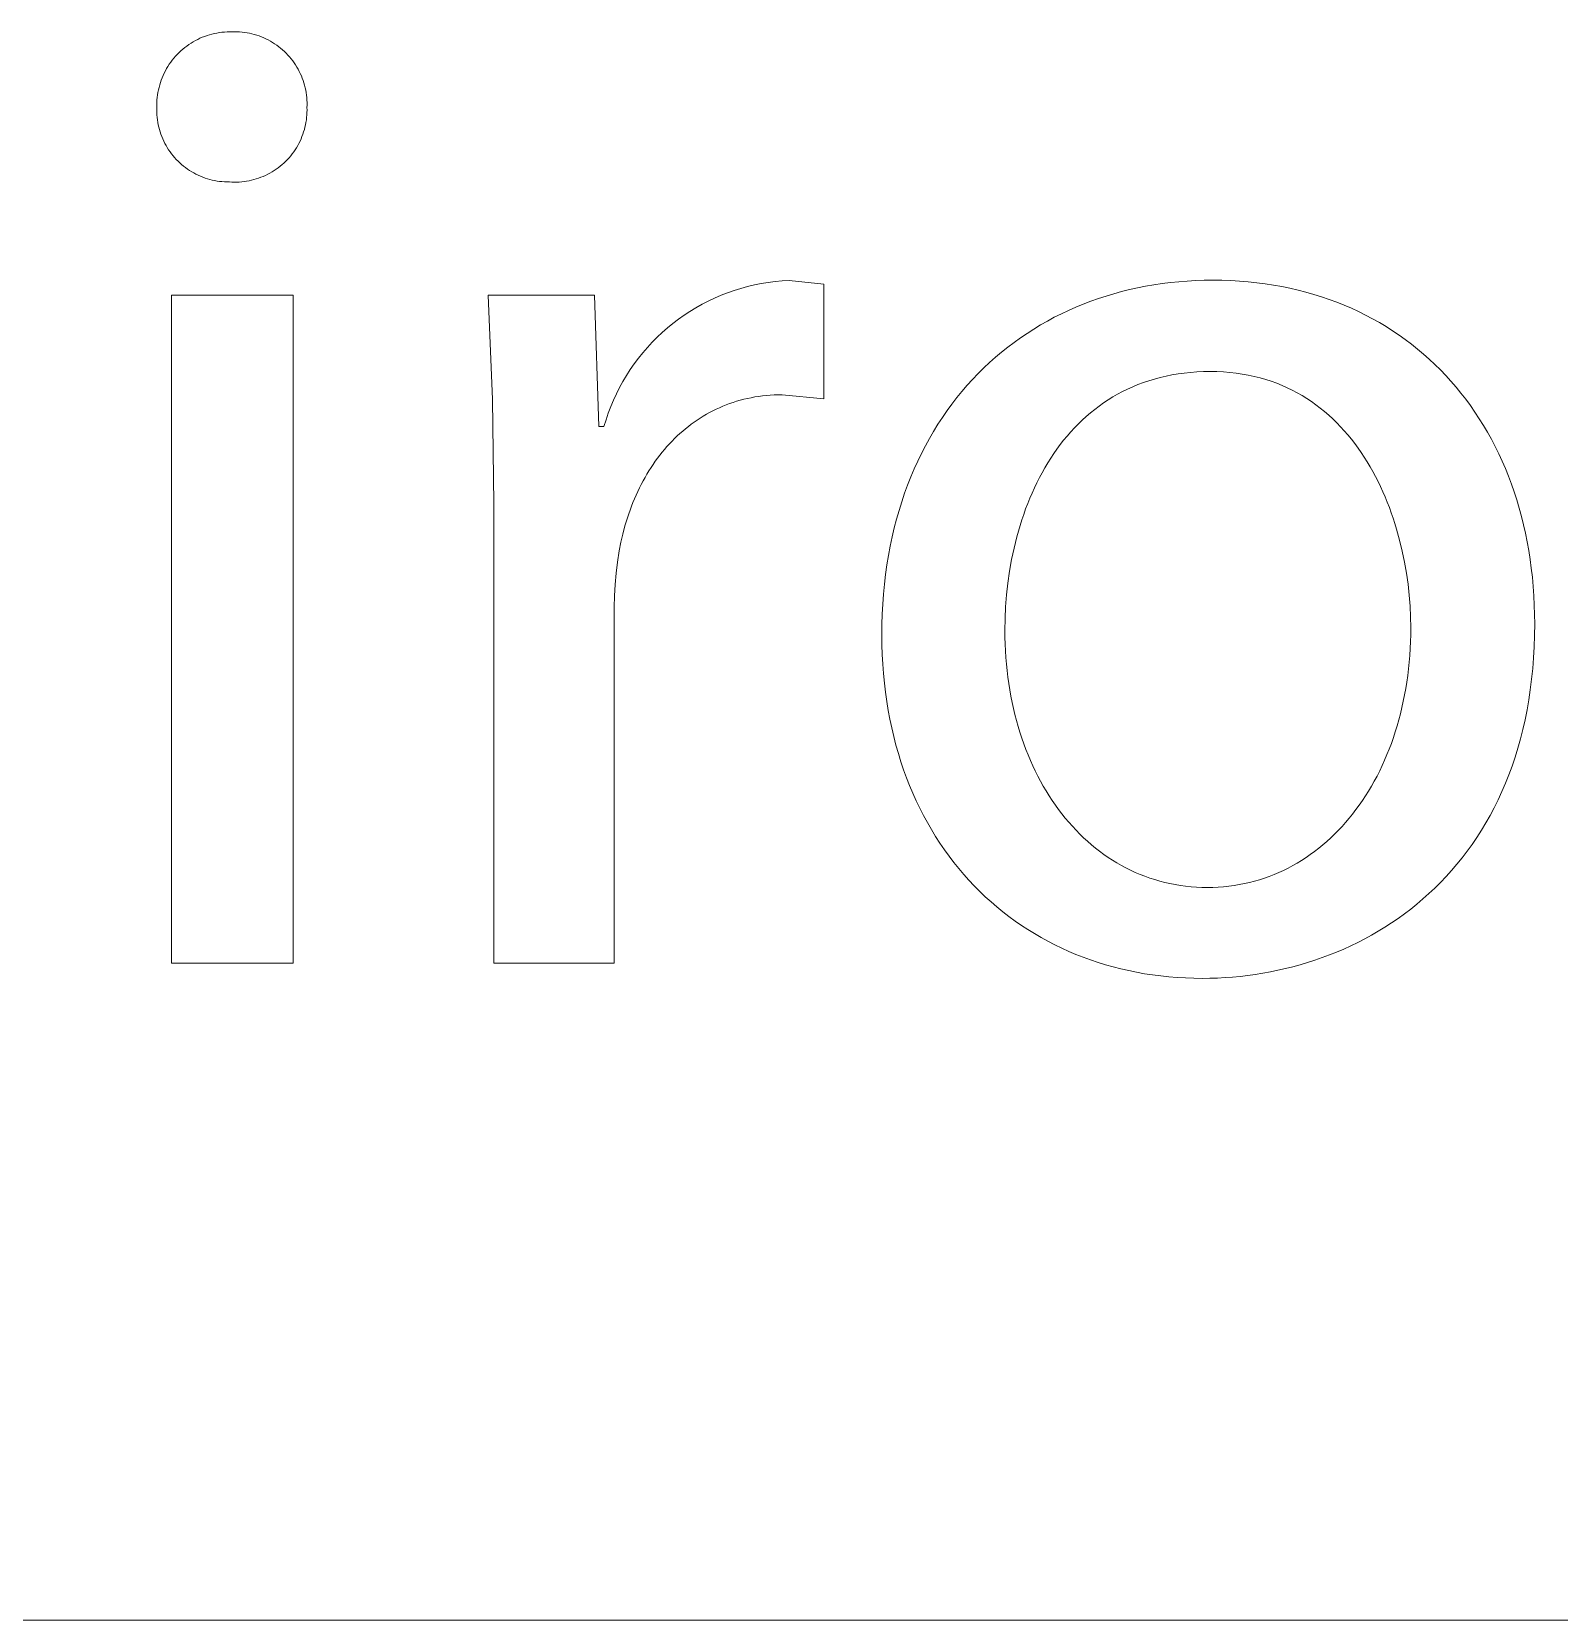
# Model space of a CAD drawing. Header units: millimetres. Extents: x 1287 to 5317, y -239 to 2577.
# Drawn here: x 4508.84 to 4553.49, y -239.12 to -192.68 of the extents above; entities that cross this region are included whole.
import ezdxf

# ---------------------------------------------------------------- set-up
doc = ezdxf.new("R2010")
doc.units = ezdxf.units.MM
doc.header["$MEASUREMENT"] = 0
doc.layers.add('Domyślny', color=7, linetype='Continuous', true_color=0x000000)

msp = doc.modelspace()

# ---------------------------------------------------------------- linework, layer by layer
at = {"layer": 'Domyślny', "color": 18, "lineweight": 15, "true_color": 0x000000}
for p, q in [((4514.18, -192.732), (4514.253, -192.718)), ((4514.253, -192.718), (4514.326, -192.705)), ((4514.326, -192.705), (4514.4, -192.696)), ((4514.4, -192.696), (4514.474, -192.689)), ((4514.474, -192.689), (4514.548, -192.684)), ((4514.548, -192.684), (4514.622, -192.682)), ((4514.622, -192.682), (4514.697, -192.683)), ((4514.697, -192.683), (4514.77, -192.681)), ((4514.77, -192.681), (4514.842, -192.682)), ((4514.842, -192.682), (4514.915, -192.686)), ((4514.915, -192.686), (4514.988, -192.692)), ((4514.988, -192.692), (4515.06, -192.701)), ((4515.06, -192.701), (4515.132, -192.712)), ((4515.132, -192.712), (4515.204, -192.726)), ((4515.204, -192.726), (4515.275, -192.742)), ((4513.2, -193.239), (4513.256, -193.19)), ((4513.256, -193.19), (4513.313, -193.143)), ((4513.313, -193.143), (4513.373, -193.098)), ((4513.373, -193.098), (4513.433, -193.055)), ((4513.433, -193.055), (4513.496, -193.014)), ((4513.496, -193.014), (4513.559, -192.975)), ((4513.559, -192.975), (4513.624, -192.939)), ((4513.624, -192.939), (4513.69, -192.905)), ((4513.69, -192.905), (4513.757, -192.873)), ((4513.757, -192.873), (4513.825, -192.843)), ((4513.825, -192.843), (4513.895, -192.816)), ((4513.895, -192.816), (4513.965, -192.792)), ((4513.965, -192.792), (4514.036, -192.769)), ((4514.036, -192.769), (4514.108, -192.75)), ((4514.108, -192.75), (4514.18, -192.732)), ((4515.275, -192.742), (4515.345, -192.76)), ((4515.345, -192.76), (4515.415, -192.781)), ((4515.415, -192.781), (4515.484, -192.804)), ((4515.484, -192.804), (4515.553, -192.83)), ((4515.553, -192.83), (4515.62, -192.858)), ((4515.62, -192.858), (4515.686, -192.889)), ((4515.686, -192.889), (4515.751, -192.921)), ((4515.751, -192.921), (4515.815, -192.956)), ((4515.815, -192.956), (4515.878, -192.993)), ((4515.878, -192.993), (4515.94, -193.032)), ((4515.94, -193.032), (4516, -193.073)), ((4516, -193.073), (4516.058, -193.117)), ((4516.058, -193.117), (4516.115, -193.162)), ((4516.115, -193.162), (4516.171, -193.209)), ((4512.82, -193.694), (4512.86, -193.631)), ((4512.86, -193.631), (4512.903, -193.57)), ((4512.903, -193.57), (4512.947, -193.511)), ((4512.947, -193.511), (4512.994, -193.453)), ((4512.994, -193.453), (4513.043, -193.397)), ((4513.043, -193.397), (4513.093, -193.342)), ((4513.093, -193.342), (4513.146, -193.289)), ((4513.146, -193.289), (4513.2, -193.239)), ((4516.171, -193.209), (4516.225, -193.258)), ((4516.225, -193.258), (4516.277, -193.309)), ((4516.277, -193.309), (4516.327, -193.362)), ((4516.327, -193.362), (4516.376, -193.417)), ((4516.376, -193.417), (4516.422, -193.473)), ((4516.422, -193.473), (4516.467, -193.53)), ((4516.467, -193.53), (4516.509, -193.589)), ((4516.509, -193.589), (4516.55, -193.65)), ((4516.55, -193.65), (4516.588, -193.712)), ((4512.6, -194.164), (4512.625, -194.094)), ((4512.625, -194.094), (4512.651, -194.025)), ((4512.651, -194.025), (4512.68, -193.956)), ((4512.68, -193.956), (4512.712, -193.889)), ((4512.712, -193.889), (4512.745, -193.823)), ((4512.745, -193.823), (4512.781, -193.758)), ((4512.781, -193.758), (4512.82, -193.694)), ((4516.588, -193.712), (4516.624, -193.775)), ((4516.624, -193.775), (4516.659, -193.84)), ((4516.659, -193.84), (4516.69, -193.905)), ((4516.69, -193.905), (4516.72, -193.972)), ((4516.72, -193.972), (4516.747, -194.039)), ((4516.747, -194.039), (4516.772, -194.108)), ((4516.772, -194.108), (4516.794, -194.177)), ((4512.507, -194.6), (4512.516, -194.526)), ((4512.516, -194.526), (4512.528, -194.453)), ((4512.528, -194.453), (4512.542, -194.38)), ((4512.542, -194.38), (4512.559, -194.307)), ((4512.559, -194.307), (4512.579, -194.236)), ((4512.579, -194.236), (4512.6, -194.164)), ((4516.794, -194.177), (4516.815, -194.247)), ((4516.815, -194.247), (4516.832, -194.318)), ((4516.832, -194.318), (4516.847, -194.389)), ((4516.847, -194.389), (4516.86, -194.461)), ((4516.86, -194.461), (4516.87, -194.533)), ((4516.87, -194.533), (4516.878, -194.606)), ((4512.494, -194.969), (4512.496, -194.897)), ((4512.495, -195.041), (4512.494, -194.969)), ((4512.495, -194.823), (4512.496, -194.748)), ((4512.496, -194.897), (4512.495, -194.823)), ((4512.499, -195.114), (4512.495, -195.041)), ((4512.496, -194.748), (4512.5, -194.674)), ((4512.5, -194.674), (4512.507, -194.6)), ((4516.878, -194.606), (4516.884, -194.678)), ((4516.885, -195.042), (4516.881, -195.114)), ((4516.884, -194.678), (4516.886, -194.751)), ((4516.887, -194.824), (4516.884, -194.897)), ((4516.884, -194.897), (4516.886, -194.969)), ((4516.886, -194.969), (4516.885, -195.042)), ((4516.886, -194.751), (4516.887, -194.824)), ((4512.505, -195.186), (4512.499, -195.114)), ((4512.513, -195.257), (4512.505, -195.186)), ((4512.524, -195.329), (4512.513, -195.257)), ((4512.538, -195.4), (4512.524, -195.329)), ((4512.554, -195.47), (4512.538, -195.4)), ((4512.572, -195.54), (4512.554, -195.47)), ((4516.826, -195.471), (4516.808, -195.541)), ((4516.842, -195.401), (4516.826, -195.471)), ((4516.855, -195.33), (4516.842, -195.401)), ((4516.866, -195.258), (4516.855, -195.33)), ((4516.875, -195.186), (4516.866, -195.258)), ((4516.881, -195.114), (4516.875, -195.186)), ((4512.593, -195.61), (4512.572, -195.54)), ((4512.616, -195.678), (4512.593, -195.61)), ((4512.641, -195.746), (4512.616, -195.678)), ((4512.669, -195.812), (4512.641, -195.746)), ((4512.699, -195.878), (4512.669, -195.812)), ((4512.731, -195.943), (4512.699, -195.878)), ((4512.765, -196.006), (4512.731, -195.943)), ((4516.648, -195.945), (4516.614, -196.008)), ((4516.681, -195.88), (4516.648, -195.945)), ((4516.711, -195.814), (4516.681, -195.88)), ((4516.739, -195.747), (4516.711, -195.814)), ((4516.764, -195.679), (4516.739, -195.747)), ((4516.787, -195.611), (4516.764, -195.679)), ((4516.808, -195.541), (4516.787, -195.611)), ((4512.802, -196.069), (4512.765, -196.006)), ((4512.841, -196.13), (4512.802, -196.069)), ((4512.882, -196.189), (4512.841, -196.13)), ((4512.924, -196.248), (4512.882, -196.189)), ((4512.969, -196.304), (4512.924, -196.248)), ((4513.016, -196.359), (4512.969, -196.304)), ((4513.065, -196.413), (4513.016, -196.359)), ((4513.115, -196.464), (4513.065, -196.413)), ((4516.314, -196.416), (4516.264, -196.467)), ((4516.363, -196.362), (4516.314, -196.416)), ((4516.41, -196.307), (4516.363, -196.362)), ((4516.455, -196.25), (4516.41, -196.307)), ((4516.498, -196.192), (4516.455, -196.25)), ((4516.538, -196.132), (4516.498, -196.192)), ((4516.577, -196.071), (4516.538, -196.132)), ((4516.614, -196.008), (4516.577, -196.071)), ((4513.167, -196.514), (4513.115, -196.464)), ((4513.221, -196.563), (4513.167, -196.514)), ((4513.277, -196.609), (4513.221, -196.563)), ((4513.334, -196.653), (4513.277, -196.609)), ((4513.392, -196.695), (4513.334, -196.653)), ((4513.453, -196.736), (4513.392, -196.695)), ((4513.514, -196.774), (4513.453, -196.736)), ((4513.577, -196.81), (4513.514, -196.774)), ((4513.64, -196.844), (4513.577, -196.81)), ((4513.705, -196.875), (4513.64, -196.844)), ((4513.771, -196.905), (4513.705, -196.875)), ((4513.838, -196.932), (4513.771, -196.905)), ((4515.673, -196.88), (4515.607, -196.909)), ((4515.738, -196.848), (4515.673, -196.88)), ((4515.802, -196.814), (4515.738, -196.848)), ((4515.865, -196.778), (4515.802, -196.814)), ((4515.926, -196.739), (4515.865, -196.778)), ((4515.986, -196.699), (4515.926, -196.739)), ((4516.045, -196.657), (4515.986, -196.699)), ((4516.102, -196.612), (4516.045, -196.657)), ((4516.158, -196.566), (4516.102, -196.612)), ((4516.211, -196.518), (4516.158, -196.566)), ((4516.264, -196.467), (4516.211, -196.518)), ((4513.906, -196.957), (4513.838, -196.932)), ((4513.975, -196.979), (4513.906, -196.957)), ((4514.044, -196.999), (4513.975, -196.979)), ((4514.115, -197.017), (4514.044, -196.999)), ((4514.185, -197.032), (4514.115, -197.017)), ((4514.256, -197.045), (4514.185, -197.032)), ((4514.328, -197.055), (4514.256, -197.045)), ((4514.4, -197.063), (4514.328, -197.055)), ((4514.472, -197.068), (4514.4, -197.063)), ((4514.544, -197.071), (4514.472, -197.068)), ((4514.616, -197.071), (4514.544, -197.071)), ((4514.688, -197.076), (4514.616, -197.071)), ((4514.761, -197.078), (4514.688, -197.076)), ((4514.833, -197.077), (4514.761, -197.078)), ((4514.906, -197.074), (4514.833, -197.077)), ((4514.978, -197.069), (4514.906, -197.074)), ((4515.05, -197.061), (4514.978, -197.069)), ((4515.121, -197.05), (4515.05, -197.061)), ((4515.193, -197.037), (4515.121, -197.05)), ((4515.263, -197.022), (4515.193, -197.037)), ((4515.334, -197.004), (4515.263, -197.022)), ((4515.403, -196.984), (4515.334, -197.004)), ((4515.472, -196.961), (4515.403, -196.984)), ((4515.54, -196.936), (4515.472, -196.961)), ((4515.607, -196.909), (4515.54, -196.936)), ((4529.567, -200.183), (4529.764, -200.129)), ((4529.764, -200.129), (4529.963, -200.082)), ((4529.963, -200.082), (4530.164, -200.042)), ((4530.164, -200.042), (4530.365, -200.009)), ((4530.365, -200.009), (4530.568, -199.982)), ((4530.568, -199.982), (4530.772, -199.963)), ((4530.772, -199.963), (4530.976, -199.951)), ((4530.976, -199.951), (4531.996, -200.059)), ((4531.996, -200.059), (4531.996, -203.414)), ((4541.166, -200.167), (4541.402, -200.12)), ((4541.402, -200.12), (4541.641, -200.079)), ((4541.641, -200.079), (4541.882, -200.043)), ((4541.882, -200.043), (4542.125, -200.013)), ((4542.125, -200.013), (4542.369, -199.988)), ((4542.369, -199.988), (4542.616, -199.968)), ((4542.616, -199.968), (4542.865, -199.954)), ((4542.865, -199.954), (4543.115, -199.946)), ((4543.115, -199.946), (4543.367, -199.943)), ((4543.367, -199.943), (4543.629, -199.946)), ((4543.629, -199.946), (4543.888, -199.955)), ((4543.888, -199.955), (4544.144, -199.97)), ((4544.144, -199.97), (4544.397, -199.99)), ((4544.397, -199.99), (4544.648, -200.017)), ((4544.648, -200.017), (4544.895, -200.049)), ((4544.895, -200.049), (4545.14, -200.087)), ((4545.14, -200.087), (4545.382, -200.13)), ((4545.382, -200.13), (4545.621, -200.179)), ((4512.925, -200.386), (4516.482, -200.386)), ((4512.925, -219.913), (4512.925, -200.386)), ((4516.482, -200.386), (4516.482, -219.913)), ((4522.311, -203.433), (4522.185, -200.381)), ((4522.185, -200.381), (4525.286, -200.381)), ((4525.286, -200.381), (4525.42, -204.219)), ((4528.434, -200.649), (4528.616, -200.555)), ((4528.616, -200.555), (4528.801, -200.467)), ((4528.801, -200.467), (4528.988, -200.386)), ((4528.988, -200.386), (4529.179, -200.312)), ((4529.179, -200.312), (4529.372, -200.244)), ((4529.372, -200.244), (4529.567, -200.183)), ((4539.579, -200.643), (4539.798, -200.559)), ((4539.798, -200.559), (4540.02, -200.481)), ((4540.02, -200.481), (4540.244, -200.407)), ((4540.244, -200.407), (4540.471, -200.339)), ((4540.471, -200.339), (4540.7, -200.276)), ((4540.7, -200.276), (4540.932, -200.219)), ((4540.932, -200.219), (4541.166, -200.167)), ((4545.621, -200.179), (4545.856, -200.234)), ((4545.856, -200.234), (4546.089, -200.294)), ((4546.089, -200.294), (4546.318, -200.359)), ((4546.318, -200.359), (4546.545, -200.43)), ((4546.545, -200.43), (4546.768, -200.506)), ((4546.768, -200.506), (4546.987, -200.587)), ((4546.987, -200.587), (4547.204, -200.674)), ((4527.58, -201.209), (4527.743, -201.085)), ((4527.743, -201.085), (4527.91, -200.967)), ((4527.91, -200.967), (4528.081, -200.855)), ((4528.081, -200.855), (4528.256, -200.749)), ((4528.256, -200.749), (4528.434, -200.649)), ((4538.528, -201.14), (4538.732, -201.03)), ((4538.732, -201.03), (4538.94, -200.926)), ((4538.94, -200.926), (4539.15, -200.826)), ((4539.15, -200.826), (4539.363, -200.732)), ((4539.363, -200.732), (4539.579, -200.643)), ((4547.204, -200.674), (4547.417, -200.766)), ((4547.417, -200.766), (4547.626, -200.863)), ((4547.626, -200.863), (4547.832, -200.965)), ((4547.832, -200.965), (4548.035, -201.072)), ((4548.035, -201.072), (4548.234, -201.184)), ((4527.12, -201.613), (4527.268, -201.473)), ((4527.268, -201.473), (4527.422, -201.338)), ((4527.422, -201.338), (4527.58, -201.209)), ((4537.743, -201.628), (4537.935, -201.499)), ((4537.935, -201.499), (4538.129, -201.374)), ((4538.129, -201.374), (4538.327, -201.254)), ((4538.327, -201.254), (4538.528, -201.14)), ((4548.234, -201.184), (4548.429, -201.301)), ((4548.429, -201.301), (4548.621, -201.422)), ((4548.621, -201.422), (4548.809, -201.549)), ((4548.809, -201.549), (4548.993, -201.68)), ((4526.703, -202.064), (4526.837, -201.909)), ((4526.837, -201.909), (4526.976, -201.759)), ((4526.976, -201.759), (4527.12, -201.613)), ((4537.191, -202.047), (4537.372, -201.903)), ((4537.372, -201.903), (4537.556, -201.763)), ((4537.556, -201.763), (4537.743, -201.628)), ((4548.993, -201.68), (4549.174, -201.816)), ((4549.174, -201.816), (4549.351, -201.957)), ((4549.351, -201.957), (4549.523, -202.103)), ((4526.336, -202.555), (4526.453, -202.387)), ((4526.453, -202.387), (4526.575, -202.223)), ((4526.575, -202.223), (4526.703, -202.064)), ((4536.671, -202.51), (4536.841, -202.351)), ((4536.841, -202.351), (4537.014, -202.197)), ((4537.014, -202.197), (4537.191, -202.047)), ((4549.523, -202.103), (4549.692, -202.253)), ((4549.692, -202.253), (4549.857, -202.407)), ((4549.857, -202.407), (4550.018, -202.566)), ((4526.022, -203.082), (4526.121, -202.903)), ((4526.121, -202.903), (4526.226, -202.727)), ((4526.226, -202.727), (4526.336, -202.555)), ((4536.187, -203.017), (4536.344, -202.843)), ((4536.344, -202.843), (4536.506, -202.674)), ((4536.506, -202.674), (4536.671, -202.51)), ((4541.335, -202.937), (4541.178, -202.996)), ((4541.496, -202.882), (4541.335, -202.937)), ((4541.659, -202.833), (4541.496, -202.882)), ((4541.827, -202.788), (4541.659, -202.833)), ((4541.997, -202.748), (4541.827, -202.788)), ((4542.171, -202.713), (4541.997, -202.748)), ((4542.348, -202.683), (4542.171, -202.713)), ((4542.529, -202.658), (4542.348, -202.683)), ((4542.713, -202.639), (4542.529, -202.658)), ((4542.901, -202.625), (4542.713, -202.639)), ((4543.092, -202.617), (4542.901, -202.625)), ((4543.287, -202.614), (4543.092, -202.617)), ((4543.482, -202.617), (4543.287, -202.614)), ((4543.673, -202.626), (4543.482, -202.617)), ((4543.861, -202.641), (4543.673, -202.626)), ((4544.045, -202.662), (4543.861, -202.641)), ((4544.225, -202.688), (4544.045, -202.662)), ((4544.402, -202.72), (4544.225, -202.688)), ((4544.575, -202.757), (4544.402, -202.72)), ((4544.745, -202.8), (4544.575, -202.757)), ((4544.911, -202.848), (4544.745, -202.8)), ((4545.073, -202.901), (4544.911, -202.848)), ((4545.232, -202.959), (4545.073, -202.901)), ((4550.018, -202.566), (4550.175, -202.73)), ((4550.175, -202.73), (4550.327, -202.897)), ((4550.327, -202.897), (4550.476, -203.069)), ((4525.844, -203.45), (4525.93, -203.264)), ((4525.93, -203.264), (4526.022, -203.082)), ((4529.761, -203.402), (4529.654, -203.427)), ((4529.869, -203.379), (4529.761, -203.402)), ((4529.978, -203.359), (4529.869, -203.379)), ((4530.089, -203.342), (4529.978, -203.359)), ((4530.2, -203.327), (4530.089, -203.342)), ((4530.313, -203.315), (4530.2, -203.327)), ((4530.427, -203.305), (4530.313, -203.315)), ((4530.541, -203.298), (4530.427, -203.305)), ((4530.658, -203.294), (4530.541, -203.298)), ((4530.775, -203.293), (4530.658, -203.294)), ((4531.996, -203.414), (4530.775, -203.293)), ((4535.739, -203.566), (4535.884, -203.378)), ((4535.884, -203.378), (4536.033, -203.195)), ((4536.033, -203.195), (4536.187, -203.017)), ((4540.442, -203.359), (4540.305, -203.444)), ((4540.583, -203.277), (4540.442, -203.359)), ((4540.727, -203.201), (4540.583, -203.277)), ((4540.874, -203.128), (4540.727, -203.201)), ((4541.024, -203.06), (4540.874, -203.128)), ((4541.178, -202.996), (4541.024, -203.06)), ((4545.388, -203.022), (4545.232, -202.959)), ((4545.54, -203.09), (4545.388, -203.022)), ((4545.688, -203.162), (4545.54, -203.09)), ((4545.833, -203.239), (4545.688, -203.162)), ((4545.975, -203.32), (4545.833, -203.239)), ((4546.113, -203.405), (4545.975, -203.32)), ((4546.248, -203.495), (4546.113, -203.405)), ((4550.476, -203.069), (4550.62, -203.246)), ((4550.62, -203.246), (4550.76, -203.426)), ((4522.346, -206.487), (4522.311, -203.433)), ((4525.627, -204.023), (4525.693, -203.83)), ((4525.693, -203.83), (4525.765, -203.638)), ((4525.765, -203.638), (4525.844, -203.45)), ((4528.562, -203.865), (4528.471, -203.918)), ((4528.655, -203.813), (4528.562, -203.865)), ((4528.749, -203.764), (4528.655, -203.813)), ((4528.844, -203.717), (4528.749, -203.764)), ((4528.941, -203.673), (4528.844, -203.717)), ((4529.039, -203.63), (4528.941, -203.673)), ((4529.139, -203.59), (4529.039, -203.63)), ((4529.239, -203.553), (4529.139, -203.59)), ((4529.341, -203.518), (4529.239, -203.553)), ((4529.444, -203.485), (4529.341, -203.518)), ((4529.549, -203.455), (4529.444, -203.485)), ((4529.654, -203.427), (4529.549, -203.455)), ((4535.462, -203.955), (4535.598, -203.758)), ((4535.598, -203.758), (4535.739, -203.566)), ((4539.788, -203.824), (4539.666, -203.928)), ((4539.912, -203.723), (4539.788, -203.824)), ((4540.04, -203.626), (4539.912, -203.723)), ((4540.171, -203.533), (4540.04, -203.626)), ((4540.305, -203.444), (4540.171, -203.533)), ((4546.38, -203.588), (4546.248, -203.495)), ((4546.508, -203.686), (4546.38, -203.588)), ((4546.633, -203.787), (4546.508, -203.686)), ((4546.755, -203.892), (4546.633, -203.787)), ((4550.76, -203.426), (4550.896, -203.611)), ((4550.896, -203.611), (4551.028, -203.8)), ((4551.028, -203.8), (4551.155, -203.993)), ((4525.42, -204.219), (4525.567, -204.219)), ((4525.567, -204.219), (4525.627, -204.023)), ((4527.951, -204.286), (4527.869, -204.355)), ((4528.034, -204.22), (4527.951, -204.286)), ((4528.118, -204.155), (4528.034, -204.22)), ((4528.204, -204.093), (4528.118, -204.155)), ((4528.292, -204.032), (4528.204, -204.093)), ((4528.38, -203.974), (4528.292, -204.032)), ((4528.471, -203.918), (4528.38, -203.974)), ((4535.203, -204.363), (4535.33, -204.157)), ((4535.33, -204.157), (4535.462, -203.955)), ((4539.322, -204.261), (4539.213, -204.379)), ((4539.434, -204.147), (4539.322, -204.261)), ((4539.548, -204.036), (4539.434, -204.147)), ((4539.666, -203.928), (4539.548, -204.036)), ((4546.873, -204.001), (4546.755, -203.892)), ((4546.988, -204.113), (4546.873, -204.001)), ((4547.1, -204.228), (4546.988, -204.113)), ((4547.209, -204.347), (4547.1, -204.228)), ((4551.155, -203.993), (4551.277, -204.19)), ((4551.277, -204.19), (4551.396, -204.391)), ((4527.482, -204.728), (4527.409, -204.809)), ((4527.557, -204.649), (4527.482, -204.728)), ((4527.633, -204.573), (4527.557, -204.649)), ((4527.71, -204.498), (4527.633, -204.573)), ((4527.789, -204.426), (4527.71, -204.498)), ((4527.869, -204.355), (4527.789, -204.426)), ((4534.848, -205.009), (4534.962, -204.789)), ((4534.962, -204.789), (4535.08, -204.574)), ((4535.08, -204.574), (4535.203, -204.363)), ((4538.906, -204.752), (4538.81, -204.882)), ((4539.005, -204.625), (4538.906, -204.752)), ((4539.108, -204.5), (4539.005, -204.625)), ((4539.213, -204.379), (4539.108, -204.5)), ((4547.314, -204.469), (4547.209, -204.347)), ((4547.417, -204.593), (4547.314, -204.469)), ((4547.516, -204.721), (4547.417, -204.593)), ((4547.612, -204.851), (4547.516, -204.721)), ((4551.396, -204.391), (4551.509, -204.596)), ((4551.509, -204.596), (4551.618, -204.805)), ((4527.068, -205.238), (4527.005, -205.33)), ((4527.133, -205.149), (4527.068, -205.238)), ((4527.2, -205.061), (4527.133, -205.149)), ((4527.268, -204.975), (4527.2, -205.061)), ((4527.338, -204.891), (4527.268, -204.975)), ((4527.409, -204.809), (4527.338, -204.891)), ((4534.636, -205.462), (4534.74, -205.233)), ((4534.74, -205.233), (4534.848, -205.009)), ((4538.627, -205.15), (4538.54, -205.288)), ((4538.717, -205.014), (4538.627, -205.15)), ((4538.81, -204.882), (4538.717, -205.014)), ((4547.704, -204.984), (4547.612, -204.851)), ((4547.794, -205.12), (4547.704, -204.984)), ((4547.881, -205.258), (4547.794, -205.12)), ((4547.965, -205.398), (4547.881, -205.258)), ((4551.618, -204.805), (4551.723, -205.017)), ((4551.723, -205.017), (4551.823, -205.234)), ((4551.823, -205.234), (4551.918, -205.454)), ((4526.767, -205.712), (4526.711, -205.812)), ((4526.824, -205.614), (4526.767, -205.712)), ((4526.883, -205.518), (4526.824, -205.614)), ((4526.943, -205.423), (4526.883, -205.518)), ((4527.005, -205.33), (4526.943, -205.423)), ((4534.444, -205.933), (4534.538, -205.696)), ((4534.538, -205.696), (4534.636, -205.462)), ((4538.297, -205.717), (4538.222, -205.865)), ((4538.375, -205.572), (4538.297, -205.717)), ((4538.456, -205.429), (4538.375, -205.572)), ((4538.54, -205.288), (4538.456, -205.429)), ((4548.045, -205.541), (4547.965, -205.398)), ((4548.123, -205.686), (4548.045, -205.541)), ((4548.197, -205.832), (4548.123, -205.686)), ((4551.918, -205.454), (4552.008, -205.678)), ((4552.008, -205.678), (4552.094, -205.905)), ((4526.555, -206.121), (4526.507, -206.227)), ((4526.606, -206.016), (4526.555, -206.121)), ((4526.658, -205.913), (4526.606, -206.016)), ((4526.711, -205.812), (4526.658, -205.913)), ((4534.272, -206.422), (4534.356, -206.175)), ((4534.356, -206.175), (4534.444, -205.933)), ((4538.082, -206.166), (4538.016, -206.32)), ((4538.151, -206.014), (4538.082, -206.166)), ((4538.222, -205.865), (4538.151, -206.014)), ((4548.269, -205.98), (4548.197, -205.832)), ((4548.338, -206.13), (4548.269, -205.98)), ((4548.403, -206.282), (4548.338, -206.13)), ((4552.094, -205.905), (4552.175, -206.136)), ((4552.175, -206.136), (4552.251, -206.37)), ((4522.346, -219.908), (4522.346, -206.487)), ((4526.371, -206.553), (4526.329, -206.665)), ((4526.414, -206.443), (4526.371, -206.553)), ((4526.46, -206.334), (4526.414, -206.443)), ((4526.507, -206.227), (4526.46, -206.334)), ((4534.194, -206.673), (4534.272, -206.422)), ((4537.893, -206.633), (4537.836, -206.792)), ((4537.953, -206.476), (4537.893, -206.633)), ((4538.016, -206.32), (4537.953, -206.476)), ((4548.466, -206.435), (4548.403, -206.282)), ((4548.526, -206.59), (4548.466, -206.435)), ((4548.583, -206.746), (4548.526, -206.59)), ((4552.251, -206.37), (4552.321, -206.608)), ((4552.321, -206.608), (4552.387, -206.85)), ((4526.251, -206.893), (4526.18, -207.126)), ((4526.289, -206.778), (4526.251, -206.893)), ((4526.329, -206.665), (4526.289, -206.778)), ((4534.054, -207.187), (4534.122, -206.928)), ((4534.122, -206.928), (4534.194, -206.673)), ((4537.73, -207.115), (4537.682, -207.278)), ((4537.781, -206.953), (4537.73, -207.115)), ((4537.836, -206.792), (4537.781, -206.953)), ((4548.637, -206.903), (4548.583, -206.746)), ((4548.689, -207.061), (4548.637, -206.903)), ((4548.737, -207.22), (4548.689, -207.061)), ((4552.387, -206.85), (4552.448, -207.095)), ((4552.448, -207.095), (4552.504, -207.343)), ((4526.116, -207.365), (4526.059, -207.608)), ((4526.18, -207.126), (4526.116, -207.365)), ((4533.936, -207.719), (4533.992, -207.451)), ((4533.992, -207.451), (4534.054, -207.187)), ((4537.636, -207.443), (4537.593, -207.609)), ((4537.682, -207.278), (4537.636, -207.443)), ((4548.826, -207.54), (4548.737, -207.22)), ((4548.903, -207.862), (4548.826, -207.54)), ((4552.504, -207.343), (4552.555, -207.594)), ((4526.01, -207.856), (4525.962, -208.184)), ((4526.059, -207.608), (4526.01, -207.856)), ((4533.84, -208.267), (4533.885, -207.991)), ((4533.885, -207.991), (4533.936, -207.719)), ((4537.554, -207.777), (4537.482, -208.114)), ((4537.593, -207.609), (4537.554, -207.777)), ((4548.97, -208.185), (4548.903, -207.862)), ((4552.555, -207.594), (4552.601, -207.849)), ((4552.601, -207.849), (4552.641, -208.106)), ((4525.923, -208.514), (4525.894, -208.844)), ((4525.962, -208.184), (4525.923, -208.514)), ((4533.801, -208.548), (4533.84, -208.267)), ((4537.422, -208.455), (4537.374, -208.798)), ((4537.482, -208.114), (4537.422, -208.455)), ((4549.026, -208.509), (4548.97, -208.185)), ((4549.072, -208.833), (4549.026, -208.509)), ((4552.641, -208.106), (4552.676, -208.367)), ((4552.676, -208.367), (4552.706, -208.631)), ((4525.894, -208.844), (4525.874, -209.175)), ((4533.74, -209.121), (4533.768, -208.833)), ((4533.768, -208.833), (4533.801, -208.548)), ((4537.374, -208.798), (4537.336, -209.143)), ((4549.107, -209.155), (4549.072, -208.833)), ((4552.706, -208.631), (4552.731, -208.898)), ((4552.731, -208.898), (4552.75, -209.168)), ((4525.874, -209.175), (4525.863, -209.507)), ((4533.703, -209.711), (4533.719, -209.414)), ((4533.719, -209.414), (4533.74, -209.121)), ((4537.336, -209.143), (4537.309, -209.49)), ((4549.132, -209.474), (4549.107, -209.155)), ((4552.75, -209.168), (4552.764, -209.441)), ((4552.764, -209.441), (4552.772, -209.717)), ((4525.863, -209.507), (4525.863, -219.908)), ((4533.694, -210.012), (4533.703, -209.711)), ((4537.293, -209.837), (4537.288, -210.183)), ((4537.309, -209.49), (4537.293, -209.837)), ((4549.147, -209.791), (4549.132, -209.474)), ((4549.151, -210.102), (4549.147, -209.791)), ((4552.772, -209.717), (4552.775, -209.995)), ((4533.691, -210.317), (4533.694, -210.012)), ((4533.694, -210.605), (4533.691, -210.317)), ((4537.288, -210.183), (4537.289, -210.383)), ((4549.144, -210.512), (4549.15, -210.308)), ((4549.15, -210.308), (4549.151, -210.102)), ((4552.771, -210.33), (4552.76, -210.659)), ((4552.775, -209.995), (4552.771, -210.33)), ((4533.703, -210.889), (4533.694, -210.605)), ((4537.289, -210.383), (4537.295, -210.581)), ((4537.295, -210.581), (4537.304, -210.778)), ((4537.304, -210.778), (4537.316, -210.973)), ((4549.122, -210.913), (4549.135, -210.713)), ((4549.135, -210.713), (4549.144, -210.512)), ((4552.76, -210.659), (4552.743, -210.982)), ((4533.717, -211.17), (4533.703, -210.889)), ((4533.738, -211.447), (4533.717, -211.17)), ((4537.316, -210.973), (4537.332, -211.166)), ((4537.332, -211.166), (4537.351, -211.358)), ((4549.086, -211.307), (4549.106, -211.111)), ((4549.106, -211.111), (4549.122, -210.913)), ((4552.718, -211.299), (4552.686, -211.61)), ((4552.743, -210.982), (4552.718, -211.299)), ((4533.764, -211.721), (4533.738, -211.447)), ((4533.796, -211.991), (4533.764, -211.721)), ((4537.351, -211.358), (4537.374, -211.547)), ((4537.374, -211.547), (4537.4, -211.735)), ((4537.4, -211.735), (4537.43, -211.921)), ((4549.005, -211.882), (4549.035, -211.693)), ((4549.035, -211.693), (4549.062, -211.501)), ((4549.062, -211.501), (4549.086, -211.307)), ((4552.686, -211.61), (4552.647, -211.916)), ((4533.834, -212.258), (4533.796, -211.991)), ((4537.43, -211.921), (4537.463, -212.105)), ((4537.463, -212.105), (4537.499, -212.287)), ((4548.934, -212.255), (4548.971, -212.07)), ((4548.971, -212.07), (4549.005, -211.882)), ((4552.602, -212.216), (4552.551, -212.509)), ((4552.647, -211.916), (4552.602, -212.216)), ((4533.877, -212.521), (4533.834, -212.258)), ((4533.925, -212.78), (4533.877, -212.521)), ((4537.499, -212.287), (4537.538, -212.466)), ((4537.538, -212.466), (4537.581, -212.644)), ((4537.581, -212.644), (4537.627, -212.819)), ((4548.803, -212.797), (4548.85, -212.619)), ((4548.85, -212.619), (4548.894, -212.438)), ((4548.894, -212.438), (4548.934, -212.255)), ((4552.551, -212.509), (4552.493, -212.798)), ((4533.979, -213.036), (4533.925, -212.78)), ((4534.038, -213.288), (4533.979, -213.036)), ((4537.627, -212.819), (4537.675, -212.993)), ((4537.675, -212.993), (4537.727, -213.163)), ((4548.644, -213.317), (4548.7, -213.146)), ((4548.7, -213.146), (4548.753, -212.973)), ((4548.753, -212.973), (4548.803, -212.797)), ((4552.429, -213.08), (4552.358, -213.357)), ((4552.493, -212.798), (4552.429, -213.08)), ((4534.102, -213.536), (4534.038, -213.288)), ((4534.172, -213.78), (4534.102, -213.536)), ((4537.727, -213.163), (4537.782, -213.332)), ((4537.782, -213.332), (4537.84, -213.498)), ((4537.84, -213.498), (4537.902, -213.662)), ((4548.522, -213.652), (4548.584, -213.486)), ((4548.584, -213.486), (4548.644, -213.317)), ((4552.358, -213.357), (4552.282, -213.627)), ((4534.247, -214.021), (4534.172, -213.78)), ((4534.326, -214.257), (4534.247, -214.021)), ((4537.902, -213.662), (4537.966, -213.823)), ((4537.966, -213.823), (4538.033, -213.982)), ((4538.033, -213.982), (4538.102, -214.138)), ((4548.317, -214.133), (4548.388, -213.975)), ((4548.388, -213.975), (4548.456, -213.815)), ((4548.456, -213.815), (4548.522, -213.652)), ((4552.2, -213.893), (4552.112, -214.152)), ((4552.282, -213.627), (4552.2, -213.893)), ((4534.411, -214.49), (4534.326, -214.257)), ((4534.501, -214.719), (4534.411, -214.49)), ((4538.102, -214.138), (4538.175, -214.292)), ((4538.175, -214.292), (4538.251, -214.442)), ((4538.251, -214.442), (4538.329, -214.59)), ((4548.086, -214.59), (4548.166, -214.44)), ((4548.166, -214.44), (4548.243, -214.288)), ((4548.243, -214.288), (4548.317, -214.133)), ((4552.018, -214.406), (4551.919, -214.654)), ((4552.112, -214.152), (4552.018, -214.406)), ((4534.595, -214.944), (4534.501, -214.719)), ((4534.694, -215.164), (4534.595, -214.944)), ((4538.329, -214.59), (4538.41, -214.736)), ((4538.41, -214.736), (4538.494, -214.878)), ((4538.494, -214.878), (4538.581, -215.018)), ((4538.581, -215.018), (4538.67, -215.154)), ((4547.83, -215.02), (4547.918, -214.88)), ((4547.918, -214.88), (4548.003, -214.736)), ((4548.003, -214.736), (4548.086, -214.59)), ((4551.815, -214.897), (4551.705, -215.134)), ((4551.919, -214.654), (4551.815, -214.897)), ((4534.799, -215.381), (4534.694, -215.164)), ((4534.907, -215.594), (4534.799, -215.381)), ((4538.67, -215.154), (4538.762, -215.288)), ((4538.762, -215.288), (4538.856, -215.419)), ((4538.856, -215.419), (4538.953, -215.546)), ((4547.452, -215.551), (4547.55, -215.423)), ((4547.55, -215.423), (4547.646, -215.292)), ((4547.646, -215.292), (4547.739, -215.158)), ((4547.739, -215.158), (4547.83, -215.02)), ((4551.59, -215.366), (4551.47, -215.592)), ((4551.705, -215.134), (4551.59, -215.366)), ((4535.021, -215.802), (4534.907, -215.594)), ((4535.138, -216.006), (4535.021, -215.802)), ((4538.953, -215.546), (4539.053, -215.671)), ((4539.053, -215.671), (4539.155, -215.792)), ((4539.155, -215.792), (4539.26, -215.91)), ((4539.26, -215.91), (4539.366, -216.024)), ((4547.034, -216.031), (4547.142, -215.916)), ((4547.142, -215.916), (4547.248, -215.798)), ((4547.248, -215.798), (4547.351, -215.676)), ((4547.351, -215.676), (4547.452, -215.551)), ((4551.345, -215.812), (4551.216, -216.027)), ((4551.47, -215.592), (4551.345, -215.812)), ((4535.261, -216.206), (4535.138, -216.006)), ((4535.387, -216.402), (4535.261, -216.206)), ((4535.518, -216.594), (4535.387, -216.402)), ((4539.366, -216.024), (4539.476, -216.136)), ((4539.476, -216.136), (4539.587, -216.244)), ((4539.587, -216.244), (4539.701, -216.348)), ((4539.701, -216.348), (4539.818, -216.449)), ((4546.579, -216.456), (4546.696, -216.355)), ((4546.696, -216.355), (4546.811, -216.25)), ((4546.811, -216.25), (4546.924, -216.142)), ((4546.924, -216.142), (4547.034, -216.031)), ((4551.081, -216.236), (4550.943, -216.44)), ((4551.216, -216.027), (4551.081, -216.236)), ((4535.654, -216.781), (4535.518, -216.594)), ((4535.793, -216.964), (4535.654, -216.781)), ((4539.818, -216.449), (4539.936, -216.547)), ((4539.936, -216.547), (4540.057, -216.641)), ((4540.057, -216.641), (4540.18, -216.731)), ((4540.18, -216.731), (4540.305, -216.818)), ((4540.305, -216.818), (4540.432, -216.901)), ((4545.962, -216.906), (4546.09, -216.823)), ((4546.09, -216.823), (4546.215, -216.737)), ((4546.215, -216.737), (4546.339, -216.647)), ((4546.339, -216.647), (4546.46, -216.553)), ((4546.46, -216.553), (4546.579, -216.456)), ((4550.652, -216.832), (4550.5, -217.02)), ((4550.799, -216.639), (4550.652, -216.832)), ((4550.943, -216.44), (4550.799, -216.639)), ((4535.937, -217.143), (4535.793, -216.964)), ((4536.084, -217.317), (4535.937, -217.143)), ((4536.236, -217.486), (4536.084, -217.317)), ((4540.432, -216.901), (4540.562, -216.98)), ((4540.562, -216.98), (4540.693, -217.055)), ((4540.693, -217.055), (4540.826, -217.126)), ((4540.826, -217.126), (4540.962, -217.194)), ((4540.962, -217.194), (4541.099, -217.257)), ((4541.099, -217.257), (4541.238, -217.317)), ((4541.238, -217.317), (4541.379, -217.372)), ((4545.016, -217.375), (4545.156, -217.32)), ((4545.156, -217.32), (4545.295, -217.261)), ((4545.295, -217.261), (4545.432, -217.198)), ((4545.432, -217.198), (4545.567, -217.131)), ((4545.567, -217.131), (4545.701, -217.06)), ((4545.701, -217.06), (4545.832, -216.985)), ((4545.832, -216.985), (4545.962, -216.906)), ((4550.344, -217.202), (4550.185, -217.379)), ((4550.5, -217.02), (4550.344, -217.202)), ((4536.392, -217.652), (4536.236, -217.486)), ((4536.551, -217.812), (4536.392, -217.652)), ((4541.379, -217.372), (4541.522, -217.423)), ((4541.522, -217.423), (4541.667, -217.47)), ((4541.667, -217.47), (4541.813, -217.513)), ((4541.813, -217.513), (4541.962, -217.551)), ((4541.962, -217.551), (4542.111, -217.585)), ((4542.111, -217.585), (4542.263, -217.615)), ((4542.263, -217.615), (4542.416, -217.64)), ((4542.416, -217.64), (4542.571, -217.661)), ((4542.571, -217.661), (4542.728, -217.677)), ((4542.728, -217.677), (4542.886, -217.689)), ((4542.886, -217.689), (4543.045, -217.696)), ((4543.045, -217.696), (4543.206, -217.699)), ((4543.206, -217.699), (4543.365, -217.696)), ((4543.365, -217.696), (4543.522, -217.689)), ((4543.522, -217.689), (4543.678, -217.678)), ((4543.678, -217.678), (4543.832, -217.662)), ((4543.832, -217.662), (4543.986, -217.641)), ((4543.986, -217.641), (4544.137, -217.616)), ((4544.137, -217.616), (4544.288, -217.587)), ((4544.288, -217.587), (4544.436, -217.553)), ((4544.436, -217.553), (4544.584, -217.515)), ((4544.584, -217.515), (4544.729, -217.472)), ((4544.729, -217.472), (4544.873, -217.426)), ((4544.873, -217.426), (4545.016, -217.375)), ((4549.854, -217.717), (4549.683, -217.878)), ((4550.021, -217.551), (4549.854, -217.717)), ((4550.185, -217.379), (4550.021, -217.551)), ((4536.715, -217.968), (4536.551, -217.812)), ((4536.882, -218.12), (4536.715, -217.968)), ((4537.052, -218.267), (4536.882, -218.12)), ((4537.227, -218.409), (4537.052, -218.267)), ((4549.331, -218.184), (4549.151, -218.329)), ((4549.509, -218.034), (4549.331, -218.184)), ((4549.683, -217.878), (4549.509, -218.034)), ((4537.405, -218.547), (4537.227, -218.409)), ((4537.586, -218.679), (4537.405, -218.547)), ((4537.771, -218.807), (4537.586, -218.679)), ((4548.59, -218.734), (4548.398, -218.859)), ((4548.78, -218.604), (4548.59, -218.734)), ((4548.967, -218.47), (4548.78, -218.604)), ((4549.151, -218.329), (4548.967, -218.47)), ((4537.959, -218.931), (4537.771, -218.807)), ((4538.15, -219.049), (4537.959, -218.931)), ((4538.345, -219.162), (4538.15, -219.049)), ((4538.543, -219.271), (4538.345, -219.162)), ((4548.005, -219.092), (4547.806, -219.201)), ((4548.203, -218.978), (4548.005, -219.092)), ((4548.398, -218.859), (4548.203, -218.978)), ((4538.744, -219.375), (4538.543, -219.271)), ((4538.947, -219.473), (4538.744, -219.375)), ((4539.154, -219.567), (4538.947, -219.473)), ((4539.364, -219.655), (4539.154, -219.567)), ((4539.577, -219.739), (4539.364, -219.655)), ((4546.985, -219.587), (4546.775, -219.671)), ((4547.193, -219.498), (4546.985, -219.587)), ((4547.399, -219.404), (4547.193, -219.498)), ((4547.604, -219.305), (4547.399, -219.404)), ((4547.806, -219.201), (4547.604, -219.305)), ((4516.482, -219.913), (4512.925, -219.913)), ((4525.863, -219.908), (4522.346, -219.908)), ((4539.792, -219.817), (4539.577, -219.739)), ((4540.01, -219.89), (4539.792, -219.817)), ((4540.23, -219.958), (4540.01, -219.89)), ((4540.454, -220.021), (4540.23, -219.958)), ((4540.679, -220.079), (4540.454, -220.021)), ((4540.907, -220.131), (4540.679, -220.079)), ((4545.268, -220.121), (4545.049, -220.166)), ((4545.487, -220.072), (4545.268, -220.121)), ((4545.704, -220.017), (4545.487, -220.072)), ((4545.921, -219.958), (4545.704, -220.017)), ((4546.137, -219.894), (4545.921, -219.958)), ((4546.351, -219.825), (4546.137, -219.894)), ((4546.564, -219.75), (4546.351, -219.825)), ((4546.775, -219.671), (4546.564, -219.75)), ((4541.138, -220.178), (4540.907, -220.131)), ((4541.371, -220.219), (4541.138, -220.178)), ((4541.606, -220.255), (4541.371, -220.219)), ((4541.843, -220.286), (4541.606, -220.255)), ((4542.082, -220.311), (4541.843, -220.286)), ((4542.323, -220.33), (4542.082, -220.311)), ((4542.566, -220.345), (4542.323, -220.33)), ((4542.811, -220.353), (4542.566, -220.345)), ((4543.058, -220.356), (4542.811, -220.353)), ((4543.279, -220.354), (4543.058, -220.356)), ((4543.501, -220.347), (4543.279, -220.354)), ((4543.722, -220.335), (4543.501, -220.347)), ((4543.944, -220.319), (4543.722, -220.335)), ((4544.165, -220.298), (4543.944, -220.319)), ((4544.387, -220.272), (4544.165, -220.298)), ((4544.608, -220.241), (4544.387, -220.272)), ((4544.828, -220.206), (4544.608, -220.241)), ((4545.049, -220.166), (4544.828, -220.206)), ((5313.204, -239.122), (1286.788, -239.122)), ((5313.204, -239.122), (3793.967, -239.122))]:
    msp.add_line(p, q, dxfattribs=at)

doc.saveas('drawing.dxf')
